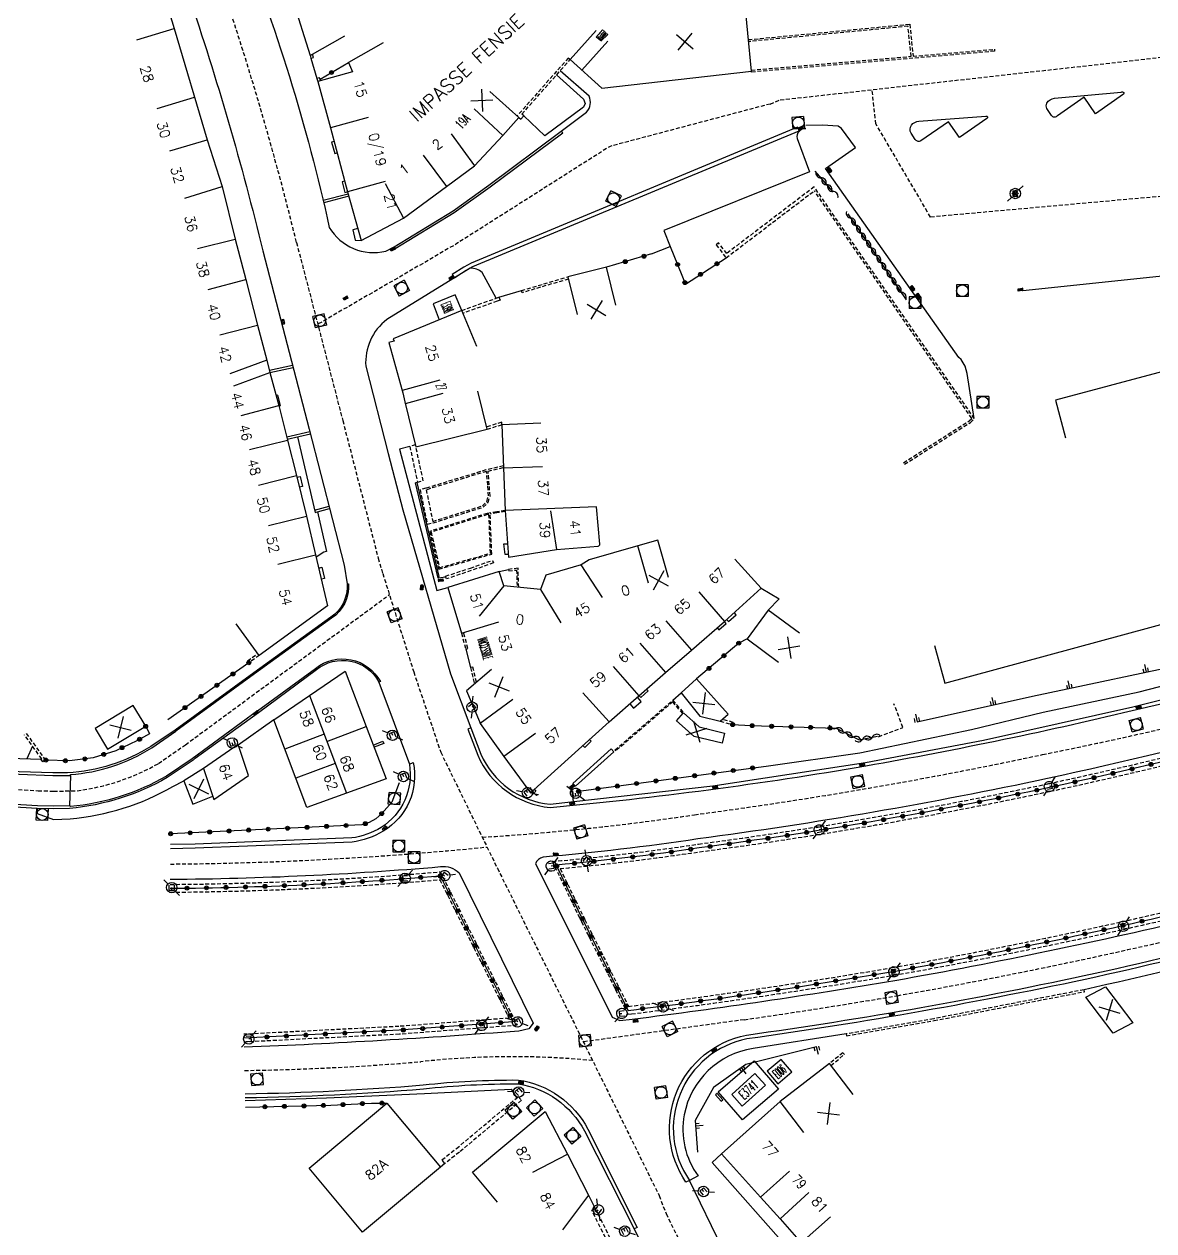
# Model space of a CAD drawing. Header units: millimetres. Extents: x 156998 to 158000, y 123000 to 124000.
# Drawn here: x 157605.7 to 157750.5, y 123240.8 to 123395.4 of the extents above; entities that cross this region are included whole.
import ezdxf
from ezdxf.enums import TextEntityAlignment as Align

# ---------------------------------------------------------------- set-up
doc = ezdxf.new("R2010")
doc.units = ezdxf.units.MM
doc.linetypes.add('DASHED', pattern=[0.75, 0.5, -0.25])
doc.layers.get('0').update_dxf_attribs({"linetype": 'CONTINUOUS'})
for name, color, linetype in [('W0001', 6, 'DASHED'), ('W0008', 7, 'CONTINUOUS'), ('W0100', 7, 'CONTINUOUS'), ('W0112', 1, 'DASHED'), ('W0211', 2, 'CONTINUOUS'), ('W0302', 3, 'CONTINUOUS'), ('W0310', 3, 'CONTINUOUS'), ('W0322', 7, 'CONTINUOUS'), ('W0334', 7, 'CONTINUOUS'), ('W0400', 7, 'CONTINUOUS'), ('W0420', 7, 'CONTINUOUS'), ('W0471', 7, 'CONTINUOUS'), ('W0984', 7, 'CONTINUOUS'), ('W0989', 7, 'CONTINUOUS'), ('W0991', 7, 'CONTINUOUS'), ('W1102', 7, 'CONTINUOUS')]:
    doc.layers.add(name, color=color, linetype=linetype)
doc.styles.get("Standard").update_dxf_attribs({"font": 'romans.shx', "width": 0.85})

# ---------------------------------------------------------------- blocks, each defined once
blk = doc.blocks.new('t310o')
at = {"color": 0, "linetype": 'Continuous'}
for centre, start, end in [((-0.5, 0.38), 216.8699, 323.1304), ((0.5, -0.37), 36.8699, 143.1303)]:
    blk.add_arc(centre, 0.625, start, end, dxfattribs=at)
blk = doc.blocks.new('T471')
for p, q in [((-0.333334, 0.333334), (-0.333334, -0.333334)), ((-0.333334, 0.333334), (0.333334, 0.333334)), ((-0.333334, 0), (0, 0)), ((0.500001, 0.500001), (1.000002, 1.000002)), ((-0.500001, -0.500001), (-1.000002, -1.000002)), ((-0.333334, -0.333334), (0.333334, -0.333334))]:
    blk.add_line(p, q)
blk.add_ellipse((0, 0), major_axis=(0.471405, 0.471405), ratio=1, start_param=5.4977871438, end_param=11.780972451)
blk = doc.blocks.new('T400')
for p, q in [((-0.15, 0.3), (0.15, 0.3)), ((-0.15, -0.25), (-0.15, 0.3)), ((-0.15, 0.15), (0.15, 0.15)), ((-0.15, 0), (0.15, 0)), ((0.15, 0.3), (0.15, -0.25)), ((-0.15, -0.15), (0.15, -0.15)), ((-0.15, -0.25), (-0.15, -0.3)), ((-0.15, -0.3), (0.15, -0.3)), ((0.15, -0.3), (0.15, -0.25))]:
    blk.add_line(p, q)
blk = doc.blocks.new('T420')
for p, q in [((0.75, 0.75), (-0.75, 0.75)), ((-0.75, 0.75), (-0.75, -0.75)), ((0.75, 0.75), (0.75, -0.75)), ((0.75, -0.75), (-0.75, -0.75))]:
    blk.add_line(p, q)
blk.add_ellipse((0, 0), major_axis=(-0.53, 0.53), ratio=1, start_param=3.926991, end_param=10.210176)
blk = doc.blocks.new('t322o')
at = {"color": 0, "linetype": 'Continuous'}
for radius in [0.25, 0.15]:
    blk.add_circle((0, 0), radius, dxfattribs=at)
blk = doc.blocks.new('t991o')
at = {"color": 0, "linetype": 'Continuous'}
for p, q in [((-1, 1), (1, -1)), ((-1, -1), (1, 1))]:
    blk.add_line(p, q, dxfattribs=at)
blk = doc.blocks.new('t211o')
at = {"color": 0, "linetype": 'Continuous'}
for p, q in [((-0.29, 0.5), (-0.29, 0)), ((0, 1), (0, 0)), ((0.29, 0.5), (0.29, 0))]:
    blk.add_line(p, q, dxfattribs=at)

msp = doc.modelspace()

# ---------------------------------------------------------------- linework, layer by layer
at = {"layer": 'W0001'}
for points in [[(157701.31, 123385.2), (157702.59, 123385.72), (157756.06, 123391.7), (157755.24, 123421.35), (157754, 123460.87), (157746.31, 123479.11)], [(157971.67, 123474.62), (157948.01, 123453.4), (157932.03, 123439.67), (157896, 123411.58), (157878.91, 123398.47), (157860.46, 123383.99), (157855.5, 123381.02), (157852.03, 123379.41), (157847.7, 123381.27), (157839.65, 123381.27), (157721.86, 123370.71), (157714.86, 123382.65), (157714.37, 123387.04)], [(157626.39, 123303.09), (157652.52, 123322.32)]]:
    msp.add_lwpolyline(points, dxfattribs=at)
for points in [[(157604.77, 123462.05), (157613.88, 123440.88), (157623.36, 123418.72), (157628.73, 123406.17), (157630.94, 123400.68, -0.021797), (157640.61, 123367.47), (157646.54, 123344.64), (157651.08, 123327), (157651.67, 123325.02), (157655.63, 123312.42), (157659.09, 123302.14), (157666.35, 123287.26), (157676, 123267.79), (157687.08, 123245.3), (157687.97, 123242.99), (157706.28, 123205.67), (157711.3, 123195.49, -0.021177), (157719.71, 123173.9, -0.033563), (157730.22, 123136.56), (157732.5, 123124.81), (157736.92, 123099.46), (157744.77, 123054.45), (157754.21, 123000)], [(157840.46, 123335.11), (157813.1, 123323.5, -0.059865), (157791.26, 123315.85, -0.025888), (157736.21, 123301.82, -0.019684), (157691.61, 123294.11, -0.021964), (157664.41, 123291.23)], [(157849.39, 123307.39), (157832.53, 123301), (157824.93, 123297.8, -0.02143), (157792.79, 123288.72, -0.011711), (157756.93, 123279.08, -0.01497), (157717.62, 123270.92, -0.006431), (157697.98, 123267.84), (157677.37, 123265)], [(157598.99, 123297.68), (157607.5, 123297.19), (157609.49, 123297.13), (157612.51, 123297.18), (157612.51, 123297.18, 0.097915), (157622.93, 123300.68), (157626.39, 123303.09)], [(157624.45, 123287.79, 0.022985), (157665.02, 123289.97, -0.259308)], [(157633.96, 123261.33, 0.016812), (157656.55, 123262.45, -0.051985), (157678.56, 123262.6, -0.243189)]]:
    msp.add_lwpolyline(points, format="xyb", dxfattribs=at)
at = {"layer": 'W0001', "flags": 128}
msp.add_lwpolyline([(157701.31, 123385.2), (157680.79, 123379.77), (157661.02, 123367.22), (157654.04, 123363.15), (157643.34, 123356.97)], dxfattribs=at)
at = {"layer": 'W0008'}
for points in [[(157608.62, 123463.84), (157609, 123463.84), (157619.45, 123439.48), (157627.83, 123419.76), (157633.01, 123407.56, -0.041569), (157644.82, 123369.38, 0.331995), (157652.06, 123366.36), (157653.14, 123366.91), (157653.27, 123366.68), (157660.82, 123371.29), (157665.42, 123374.58), (157674.76, 123381.51), (157674.54, 123381.73), (157677.79, 123384.16, 0.300814), (157678.11, 123386.21), (157674.39, 123389.44)], [(157584.2, 123448.49), (157590.33, 123453.17, -0.468427), (157605.41, 123449.66), (157605.26, 123449.6), (157609.8, 123439.13), (157619.28, 123416.98), (157624.63, 123404.47), (157626.78, 123399.14, -0.021738), (157636.31, 123366.38), (157642.24, 123343.53), (157646.73, 123326.09), (157647.11, 123323.69), (157647.26, 123323.71, -0.272484), (157645.12, 123319.29), (157635.23, 123312.17), (157625.15, 123304.83)], [(157584.2, 123448.49), (157581.29, 123446.31), (157565.37, 123433.88), (157563.1, 123432.15), (157563.95, 123431.04), (157557.31, 123425.85, 0.183686), (157549.87, 123414.46, 0.071054), (157550.13, 123410.76, 0.032826), (157553.13, 123404.1), (157566.58, 123378.77), (157587.54, 123339.27), (157588.66, 123336.84, -0.168044), (157588.93, 123324.89), (157587.29, 123321.29), (157581.52, 123310.9, 0.442775), (157584.75, 123300.92), (157587.96, 123300.27), (157605.06, 123299.29), (157609.38, 123299.14), (157611.66, 123299.15), (157611.65, 123299.25, 0.121993), (157622.08, 123302.69), (157625.15, 123304.83)], [(157705.9, 123382.03, 0.498093), (157704.76, 123380.78), (157706.36, 123376.51), (157687.68, 123369), (157688.51, 123366.95)], [(157666.19, 123360.3), (157664.4, 123363.61, 0.171421), (157662.88, 123364.16), (157652.18, 123357.58, 0.24956), (157649.49, 123351.58), (157652.37, 123340.39), (157654.25, 123333.17), (157660.34, 123312.18), (157662.95, 123305.24), (157662.56, 123305.09), (157663.84, 123301.73, 0.273824), (157673.12, 123295.04, 0.019577), (157713.58, 123300.38, 0.015452), (157748.79, 123307.72, 0.014598), (157778.29, 123315.58, -0.040716), (157790.53, 123318.11, 0.075156), (157812.36, 123325.44)], [(157849.07, 123336.68, -0.028311), (157794.63, 123314.44, -0.027144), (157736.86, 123298.75, -0.019673), (157692.05, 123291.01, -0.015878), (157672.21, 123288.67, 0.248979), (157671.25, 123287.87), (157681.06, 123268.18), (157682.03, 123267.75), (157683.64, 123267.92, 0.01103), (157717.28, 123272.88, 0.014966), (157756.47, 123281.01, 0.011727), (157792.28, 123290.65, 0.045755), (157859.43, 123313.16)], [(157627.64, 123301.37), (157635.75, 123307.21), (157635.6, 123307.41), (157643.05, 123312.87, -0.469439), (157651.36, 123311.18), (157651.18, 123311.12), (157655.08, 123300.61), (157655.57, 123300.8, -0.320855), (157651.73, 123292, -0.100836), (157647.74, 123290.6), (157627.65, 123289.81), (157624.47, 123289.75)], [(157815.89, 123260.3, -0.052876), (157809.94, 123253.25, -0.087786), (157794.86, 123243.21), (157789.26, 123240.64), (157777.69, 123235.2), (157750.11, 123222.23), (157715.51, 123205.85, -0.458601), (157710.35, 123207.67), (157708.99, 123210.32), (157698, 123232.69), (157690.97, 123247.25), (157690.52, 123247.02, -0.538838), (157698.26, 123265.87, 0.018655), (157742.95, 123273.79, 0.014192), (157787.27, 123285.06, -0.013072), (157808.92, 123290.77), (157825.68, 123295.53), (157833, 123299.67), (157857, 123308.37)], [(157635.6, 123307.41), (157627.26, 123301.26), (157623.95, 123299.05, -0.107878), (157611.64, 123295.15), (157611.54, 123295.27), (157609.49, 123295.21), (157607.41, 123295.27), (157598.88, 123295.76)], [(157624.43, 123285.84, 0.019524), (157659.07, 123287.46, -0.244051), (157661.45, 123286.65), (157670.94, 123267.4), (157670.38, 123266.68), (157669.11, 123266.39, -0.009713), (157633.89, 123264.3)], [(157634.03, 123258.35, 0.016826), (157656.84, 123259.48, -0.029671), (157669.05, 123260.11, -0.238707), (157677.95, 123253.83), (157684.26, 123241.2), (157683.88, 123241.02), (157687.48, 123233.68), (157706.59, 123194.75, -0.348584), (157704.78, 123184.26), (157679.16, 123155.83), (157673.69, 123149.72), (157657.77, 123132.11), (157643.2, 123116.03), (157631.12, 123102.65), (157603.45, 123071.81, -0.059604), (157583.3, 123053.48, -0.039434), (157562.15, 123040.62)]]:
    msp.add_lwpolyline(points, format="xyb", dxfattribs=at)
at = {"layer": 'W0008', "flags": 128}
for points in [[(157741.56, 123386.07), (157738.13, 123383.69, -0.1476), (157737.73, 123383.5, -0.2292), (157737.37, 123383.73), (157736.78, 123384.62, -0.2479), (157736.76, 123385.32, -0.2556), (157737.74, 123385.93), (157746.29, 123386.73, -0.2269), (157746.64, 123386.67, -0.1762), (157746.58, 123386.46), (157743.01, 123383.96), (157741.56, 123386.07)], [(157724.14, 123382.93), (157720.61, 123380.49, -0.227), (157720.18, 123380.43, -0.161), (157719.89, 123380.67), (157719.36, 123381.46, -0.2864), (157719.4, 123382.49, -0.2222), (157720.36, 123382.98), (157728.95, 123383.65, -0.2924), (157729.17, 123383.55, -0.2951), (157729.09, 123383.36), (157725.56, 123380.92), (157724.14, 123382.93)], [(157727.47, 123344.88), (157726.54, 123350.67), (157726.28, 123351.61), (157725.79, 123352.46), (157725.48, 123352.7), (157708.42, 123376.93), (157712.23, 123379.62), (157710.47, 123382.08), (157710.01, 123382.36), (157708.02, 123382.47), (157705.89, 123382.43, 0.232)]]:
    msp.add_lwpolyline(points, format="xyb", dxfattribs=at)
at = {"layer": 'W0008'}
for points in [[(157678.28, 123385.4), (157678.28, 123385.4)], [(157676.13, 123295.8), (157675.91, 123297.45)]]:
    msp.add_lwpolyline(points, dxfattribs=at)
at = {"layer": 'W0008', "flags": 128}
msp.add_lwpolyline([(157835.19, 123371.84), (157828.37, 123371.24), (157805.13, 123368.77), (157733.69, 123361.26)], dxfattribs=at)
at = {"layer": 'W0100'}
for points in [[(157679.74, 123387.24), (157698.9, 123389.39), (157697.96, 123399.2), (157739.74, 123402.88), (157738.64, 123415.87), (157745.15, 123416.42), (157744.11, 123428.72), (157745.85, 123428.85), (157744.37, 123446.24), (157738.47, 123445.74), (157736.27, 123470.05), (157733.98, 123469.85), (157733.55, 123474.31)], [(157597.98, 123433.86), (157607.15, 123437.87), (157608.66, 123434.32), (157610.86, 123429.21), (157613.78, 123422.39), (157615.87, 123417.65), (157620, 123408.06), (157622.96, 123401.39), (157624.95, 123394.88), (157629.18, 123380.6), (157631.07, 123374.62), (157632.76, 123367.88), (157634.14, 123362.7), (157635.63, 123356.86), (157636.8, 123352.38), (157632.08, 123350.63)], [(157640.1, 123398.64), (157642.36, 123391.4)], [(157679.01, 123394.61), (157675.67, 123390.89), (157679.74, 123387.24)], [(157642.36, 123391.4), (157646.82, 123393.92)], [(157651.71, 123393.02), (157647.26, 123390.51), (157647.78, 123389.32), (157643.34, 123388.1), (157644.98, 123382.13), (157647.15, 123373.96), (157648.89, 123367.69), (157654.34, 123370.55), (157659.83, 123374.64), (157663.44, 123377.29), (157667.05, 123381.16), (157669.12, 123383.48), (157665.4, 123386.81)], [(157681.53, 123359.42), (157680.34, 123364.28), (157675.39, 123363.06), (157676.58, 123358.21)], [(157661.79, 123358.75), (157660.94, 123360.73), (157658.13, 123359.57), (157658.88, 123357.54)], [(157663.71, 123354.14), (157661.79, 123358.75), (157653.01, 123355.11), (157653.13, 123354.81), (157652.44, 123354.62), (157654.15, 123348.46), (157654.22, 123348.19)], [(157632.59, 123349.09), (157637.21, 123350.8), (157638.36, 123346.58), (157639.47, 123342.12), (157640.61, 123337.58), (157641.88, 123332.36), (157643.07, 123327.41), (157644.6, 123320.89), (157635.84, 123314.53), (157632.9, 123318.58)], [(157654.49, 123347.03), (157655.91, 123341.28), (157665.04, 123343.53), (157663.85, 123348.38)], [(157722.37, 123315.78), (157723.69, 123310.96), (157793.06, 123329.83), (157791.74, 123334.65)], [(157688.3, 123324.51), (157686.91, 123329.32), (157684.34, 123328.57), (157678.13, 123326.8), (157677.08, 123326.12), (157672.58, 123324.83), (157671.86, 123322.96), (157667.18, 123323.43), (157666.6, 123325.29), (157660, 123323.23), (157661.75, 123317.39), (157666.54, 123318.83)], [(157665.59, 123312.73), (157662.39, 123310.01), (157664.08, 123306.08), (157664.13, 123305.8), (157667.2, 123301.59), (157670.58, 123296.92), (157680.67, 123306.03), (157684.49, 123309.34), (157687.9, 123312.33), (157691.22, 123315.2), (157695.46, 123318.88), (157700.15, 123323.16), (157696.77, 123326.85)], [(157705.07, 123317.36), (157701.04, 123320.31), (157698.35, 123316.64), (157702.38, 123313.68)], [(157628.68, 123300.05), (157626.16, 123298.45), (157627.33, 123295.48), (157629.89, 123296.51)], [(157671.09, 123297.37), (157671.3, 123297.13), (157670.88, 123296.77), (157670.67, 123297)], [(157711.95, 123258.24), (157708.9, 123262.21), (157702.57, 123257.35), (157695.08, 123250.67), (157700.06, 123245.08), (157702.58, 123242.31), (157705.3, 123239.26), (157709.04, 123242.58)], [(157663.18, 123248.29), (157672.48, 123256.07), (157675.33, 123250.62), (157678.04, 123245.36)], [(157678.04, 123245.36), (157674.71, 123240.92)]]:
    msp.add_lwpolyline(points, dxfattribs=at)
at = {"layer": 'W0100', "flags": 128}
msp.add_lwpolyline([(157791.74, 123334.65), (157784.1, 123359.59), (157737.87, 123347.23), (157739.16, 123342.4)], dxfattribs=at)
at = {"layer": 'W0100'}
msp.add_lwpolyline([(157666.92, 123344.1), (157667.35, 123333.1), (157667.77, 123327.12), (157673.94, 123328.1), (157679.25, 123328.53, 0.290167), (157679.5, 123328.8), (157679.05, 123333.56)], format="xyb", dxfattribs=at)
for points in [[(157641.96, 123295.04), (157637.7, 123306.26), (157646.83, 123312.53), (157649.55, 123305.43), (157652.11, 123298.7)], [(157691.89, 123311.51), (157689.92, 123309.75), (157692.3, 123306.75), (157694.89, 123306.1), (157695.92, 123307.02)], [(157616.41, 123302.52), (157621.29, 123305.44), (157619.7, 123308.09), (157614.82, 123305.17)], [(157690.2, 123307.17), (157692.21, 123305.38), (157695.47, 123304.58), (157695.15, 123303.27), (157691.56, 123304.15), (157689.3, 123306.16)], [(157628.68, 123300.05), (157630.01, 123296.07), (157634.46, 123299.12), (157633.12, 123303.1)], [(157741.75, 123270.72), (157744.29, 123272.05), (157747.79, 123267.46), (157745.26, 123266.13)], [(157702.31, 123259.62), (157704.09, 123261.15), (157702.7, 123262.76), (157700.93, 123261.23)], [(157697.73, 123256.77), (157700.71, 123259.44), (157699.35, 123260.94), (157696.38, 123258.27)], [(157694.53, 123258.39), (157694.31, 123258.21), (157695.02, 123257.38), (157695.23, 123257.57)], [(157642.22, 123248.82), (157652.2, 123257.16), (157659.05, 123248.96), (157649.07, 123240.62)]]:
    msp.add_lwpolyline(points, close=True, dxfattribs=at)
at = {"layer": 'W0112'}
for p, q in [((157732.81, 123374.14), (157732.28, 123373.82)), ((157732.28, 123373.82), (157732.61, 123373.32)), ((157732.94, 123373.92), (157732.41, 123373.61)), ((157732.47, 123373.52), (157732.97, 123373.86)), ((157732.49, 123373.96), (157732.82, 123373.46)), ((157732.9, 123373.52), (157732.6, 123374)), ((157732.61, 123373.32), (157733.12, 123373.66)), ((157733.12, 123373.66), (157732.81, 123374.14))]:
    msp.add_line(p, q, dxfattribs=at)
for points in [[(157698.51, 123393.45), (157719.2, 123395.43), (157719.62, 123391.33), (157730.04, 123392.22), (157730.06, 123391.97), (157698.92, 123389.3), (157698.9, 123389.39)], [(157698.88, 123389.54), (157719.37, 123391.31), (157718.97, 123395.16), (157698.53, 123393.2)], [(157642.36, 123391.4), (157642.46, 123391.07), (157642.8, 123391.17), (157642.67, 123391.58)], [(157669.12, 123383.48), (157669.37, 123383.26), (157669.74, 123383.68), (157669.49, 123383.9), (157675.67, 123390.89), (157675.44, 123391.09), (157668.9, 123383.68)], [(157643.68, 123388.2), (157643.57, 123388.55), (157643.24, 123388.45), (157643.34, 123388.1)], [(157706.94, 123374.58), (157695.74, 123366.04), (157694.71, 123367.4), (157694.39, 123367.15), (157695.66, 123365.48), (157706.97, 123374.09)], [(157718.53, 123339.02), (157726.96, 123344.4), (157727.47, 123344.88), (157706.94, 123374.58)], [(157718.4, 123339.23), (157726.81, 123344.6), (157727.14, 123344.91), (157706.97, 123374.09)], [(157675.46, 123362.77), (157669.52, 123361.01), (157669.44, 123361.3), (157675.39, 123363.06)], [(157661.79, 123358.75), (157666.19, 123360.3), (157666.56, 123360.45), (157666.71, 123360.08), (157666.33, 123359.93), (157661.95, 123358.38)], [(157665.04, 123343.53), (157666.92, 123344.1), (157666.91, 123344.41), (157664.97, 123343.82)], [(157655.86, 123341.5), (157655.13, 123341.32), (157656.12, 123336.74), (157656.86, 123336.9), (157655.91, 123341.28)], [(157667.13, 123338.82), (157664.89, 123338.3), (157657.19, 123335.95), (157656.45, 123335.79), (157657.37, 123331.36), (157658.11, 123331.51), (157664.55, 123333.53), (157665.18, 123334.16), (157665.41, 123334.94), (157665.32, 123336.37), (157665.17, 123338.16), (157667.13, 123338.62)], [(157667.35, 123333.11), (157666.27, 123332.94), (157665.05, 123332.73), (157657.68, 123330.42), (157658.83, 123325.58), (157665.63, 123327.52), (157665.43, 123332.64)], [(157665.28, 123332.61), (157665.09, 123332.58), (157657.86, 123330.32), (157658.94, 123325.77), (157665.47, 123327.63), (157665.28, 123332.61)], [(157667.36, 123332.96), (157666.3, 123332.79), (157665.43, 123332.64)], [(157669.09, 123323.24), (157669, 123325.7), (157667.78, 123325.55), (157667.81, 123325.35), (157668.81, 123325.47), (157668.89, 123323.26)], [(157661.75, 123317.39), (157662.3, 123315.33), (157662.59, 123315.41), (157662.04, 123317.48)], [(157635.84, 123314.53), (157634.51, 123313.59), (157634.34, 123313.83), (157635.67, 123314.78)], [(157663.68, 123311.1), (157663.21, 123313.04), (157662.92, 123312.97), (157663.42, 123310.88)], [(157690.1, 123307.06), (157688.83, 123308.59), (157681.52, 123302.28), (157681.42, 123302.39), (157688.84, 123308.8), (157690.2, 123307.17)], [(157718.32, 123305.29), (157717.17, 123308.34)], [(157696.58, 123305.95), (157695.16, 123306.34)], [(157694.89, 123306.1), (157696.5, 123305.66), (157696.58, 123305.95)], [(157715.2, 123304.11), (157718.32, 123305.29)], [(157605.99, 123304.53), (157608.43, 123301.12), (157608.1, 123300.88), (157607.88, 123301.2), (157607.97, 123301.27), (157605.75, 123304.36)], [(157709.09, 123261.97), (157710.82, 123263.38), (157710.63, 123263.61), (157708.9, 123262.21)]]:
    msp.add_lwpolyline(points, dxfattribs=at)
for points in [[(157664.97, 123338.11), (157664.95, 123338.11), (157657.23, 123335.75), (157658.07, 123331.71), (157664.44, 123333.71), (157665.01, 123334.27), (157665.21, 123334.96), (157665.13, 123336.35)], [(157659.72, 123324.68), (157662.89, 123325.73), (157665.74, 123326.71), (157665.85, 123326.38), (157663, 123325.4), (157659.83, 123324.34)], [(157711.08, 123265.77), (157722.31, 123267.72), (157741.58, 123271.43), (157741.53, 123271.68), (157722.27, 123267.97), (157711.04, 123266.02)], [(157659.25, 123249.88), (157661.11, 123251.33), (157669.04, 123257.98), (157669.43, 123257.52), (157661.48, 123250.86), (157659.62, 123249.41)], [(157678.89, 123243.66), (157681.99, 123237.44), (157681.55, 123237.22), (157678.44, 123243.44)]]:
    msp.add_lwpolyline(points, close=True, dxfattribs=at)
for points in [[(157849.32, 123335.99, -0.027344), (157794.85, 123313.81, -0.027148), (157737, 123298.1, -0.01967), (157692.14, 123290.35, -0.014965), (157673.4, 123288.12), (157677.12, 123280.42), (157683.09, 123268.54), (157683.56, 123268.58, 0.011027), (157717.16, 123273.54, 0.014964), (157756.31, 123281.67, 0.011732), (157792.11, 123291.3, 0.045796), (157859.2, 123313.8, 0.037521)], [(157849.41, 123335.76, -0.040118), (157795.18, 123312.86, -0.027153), (157737.21, 123297.12, -0.019667), (157692.28, 123289.36, -0.014238), (157674.39, 123287.21), (157677.57, 123280.64), (157683.15, 123269.54, 0.011121), (157716.99, 123274.52, 0.014962), (157756.07, 123282.64, 0.01174), (157791.85, 123292.26, 0.045857), (157858.86, 123314.74, 0.037538)], [(157624.43, 123285.18, 0.019482), (157659.04, 123286.79), (157668.88, 123267.12), (157653.81, 123265.98), (157633.88, 123264.97)], [(157624.42, 123284.18, 0.019413), (157658.98, 123285.78), (157667.86, 123268.04), (157653.74, 123266.98), (157633.85, 123265.97)]]:
    msp.add_lwpolyline(points, format="xyb", dxfattribs=at)
at = {"layer": 'W0211'}
for points in [[(157720.15, 123306.01), (157734.91, 123309.29), (157756.33, 123313.83), (157777.3, 123319.67), (157789.69, 123322.56), (157800.94, 123325.51)], [(157712.79, 123302.05), (157727.12, 123305.05), (157736.3, 123307.25), (157748.61, 123309.88), (157770.55, 123315.53), (157779.18, 123317.81), (157790.71, 123320.34), (157798.53, 123322.25), (157802.86, 123323.6)], [(157707.25, 123264.36), (157698.18, 123262.09), (157694.05, 123259.16), (157691.69, 123254.93), (157691.99, 123250.86)], [(157634.05, 123257.47), (157644.44, 123257.84), (157657.01, 123258.4), (157668.13, 123258.93), (157668.83, 123257.8)]]:
    msp.add_lwpolyline(points, dxfattribs=at)
at = {"layer": 'W0302'}
msp.add_lwpolyline([(157606.8, 123302.9), (157606.07, 123301.29)], dxfattribs=at)
at = {"layer": 'W0310', "flags": 128}
for points in [[(157709.34, 123373.97), (157707.08, 123376.61)], [(157718.8, 123360.09), (157711.3, 123371.12)]]:
    msp.add_lwpolyline(points, dxfattribs=at)
at = {"layer": 'W0310'}
msp.add_lwpolyline([(157709.78, 123305.19), (157712.73, 123303.72), (157715.08, 123304.2)], dxfattribs=at)
at = {"layer": 'W0322'}
for p, q in [((157643.63, 123388.37), (157647.26, 123390.51)), ((157686.1, 123365.98), (157680.34, 123364.28))]:
    msp.add_line(p, q, dxfattribs=at)
for points in [[(157688.51, 123366.95), (157690.45, 123362.12), (157695.66, 123365.48)], [(157697.28, 123316.1), (157691.89, 123311.51)], [(157634.51, 123313.59), (157624.12, 123306.27)], [(157621.29, 123305.44), (157621.76, 123304.49), (157620.17, 123303.6), (157617.45, 123302.32), (157614.54, 123301.4), (157611.54, 123301.01), (157608.43, 123301.12)], [(157696.5, 123305.66), (157698.82, 123305.53), (157709.78, 123305.19)], [(157676.76, 123297.11), (157700.81, 123300.35)], [(157651.54, 123294.26), (157650.8, 123293.59), (157649.94, 123293.11), (157649, 123292.83), (157624.49, 123291.67)], [(157634.07, 123256.62), (157645.02, 123256.88), (157650.22, 123257.15), (157652.2, 123257.16)]]:
    msp.add_lwpolyline(points, dxfattribs=at)
for points in [[(157849.42, 123335.76, -0.031579), (157795.01, 123313.34, -0.027151), (157737.11, 123297.61, -0.019669), (157692.21, 123289.85, -0.014601), (157673.9, 123287.66), (157677.34, 123280.53), (157683.12, 123269.03, 0.01115), (157717.08, 123274.03, 0.014963), (157756.19, 123282.15, 0.011736), (157791.98, 123291.78, 0.03753), (157847.23, 123309.3, 0.008038), (157859.03, 123314.27, 0.03753)], [(157624.42, 123284.68, 0.019447), (157659.01, 123286.28), (157668.37, 123267.58), (157653.78, 123266.48), (157633.86, 123265.47)]]:
    msp.add_lwpolyline(points, format="xyb", dxfattribs=at)
at = {"layer": 'W0334'}
msp.add_line((157662.3, 123315.33), (157662.92, 123312.97), dxfattribs=at)
for points in [[(157625.06, 123304.95), (157621.96, 123302.87, -0.127258), (157611.29, 123299.47), (157611.29, 123299.47), (157609.39, 123299.46), (157605.07, 123299.62), (157588, 123300.59), (157584.85, 123301.23, -0.441286), (157581.8, 123310.74), (157587.58, 123321.15), (157589.23, 123324.78, 0.168479), (157588.96, 123336.96), (157587.84, 123339.42), (157566.88, 123378.93), (157553.43, 123404.26, -0.032715), (157550.46, 123410.85, -0.070093), (157550.2, 123414.41, -0.183426), (157557.52, 123425.58), (157564.43, 123430.98), (157585.2, 123447.19)], [(157607.89, 123301.19), (157605.15, 123301.29), (157588.22, 123302.25), (157585.39, 123302.83, -0.431483), (157583.25, 123309.92), (157589.08, 123320.39), (157590.79, 123324.17, 0.170558), (157590.51, 123337.61), (157589.94, 123338.62), (157594.59, 123341.09), (157571.97, 123383.62), (157567.58, 123381.23)], [(157662.95, 123305.24), (157664.23, 123301.89, 0.27253), (157673.12, 123295.46), (157693.95, 123297.81), (157713.51, 123300.79), (157728.66, 123303.68), (157747.76, 123307.93), (157765.41, 123312.36), (157778.18, 123315.98), (157783.76, 123317.4), (157790.45, 123318.52), (157795.36, 123319.55, 0.051682), (157811.78, 123325.62)], [(157647.11, 123323.69, -0.263643), (157645.03, 123319.41), (157635.14, 123312.3), (157625.06, 123304.95)], [(157635.75, 123307.21), (157643.17, 123312.71, -0.469369), (157651.18, 123311.12)], [(157860.86, 123309.24), (157833.21, 123299.21), (157825.87, 123295.07), (157809.04, 123290.28, 0.013079), (157787.4, 123284.58, -0.014192), (157743.05, 123273.3, -0.018649), (157698.34, 123265.38, 0.54009), (157690.97, 123247.25)], [(157861.44, 123307.64), (157836.5, 123297.34), (157829.27, 123294.41), (157809.36, 123289.06, 0.013099), (157787.75, 123283.36, -0.014196), (157741.53, 123271.68, -0.018637)], [(157627.64, 123301.37), (157627.37, 123301.1), (157624.06, 123298.87, -0.10887), (157611.54, 123294.93), (157609.49, 123294.87), (157607.4, 123294.93), (157598.86, 123295.42)], [(157655.08, 123300.61, -0.298952), (157651.46, 123292.46, -0.100199), (157647.7, 123291.13), (157627.64, 123290.34), (157624.48, 123290.28)], [(157607.4, 123294.93), (157607.37, 123294.25), (157609.49, 123293.52), (157611.62, 123293.59, 0.109561), (157624.77, 123297.73), (157626.16, 123298.45)], [(157711.04, 123266.02), (157699.12, 123264.14, 0.3195), (157690.3, 123255.66, 0.206843), (157692.07, 123247.83), (157690.97, 123247.25)], [(157634.04, 123257.85, 0.016828), (157656.89, 123258.98, -0.029603), (157669.01, 123259.61, -0.237786), (157677.5, 123253.6), (157683.88, 123241.02)]]:
    msp.add_lwpolyline(points, format="xyb", dxfattribs=at)
for points in [[(157642.46, 123391.07), (157643.24, 123388.45)], [(157673.93, 123388.92), (157677.39, 123385.83), (157677.61, 123385.27), (157677.37, 123384.8), (157672.42, 123381.12), (157669.74, 123383.68)], [(157653.14, 123366.91), (157660.68, 123371.49), (157665.27, 123374.78), (157674.54, 123381.73)], [(157645.44, 123380.4), (157645.08, 123380.31), (157645.54, 123378.85), (157645.83, 123378.93)], [(157646.8, 123375.3), (157646.48, 123375.22), (157646.81, 123373.84), (157647.16, 123373.94)], [(157647.24, 123373.66), (157644.03, 123372.83)], [(157647.32, 123373.37), (157644.1, 123372.54)], [(157648.46, 123369.25), (157647.85, 123369.08), (157648.12, 123367.75), (157648.89, 123367.69)], [(157686.1, 123365.98), (157688.51, 123366.95)], [(157666.56, 123360.45), (157669.44, 123361.3)], [(157636.8, 123352.38), (157637.21, 123350.8)], [(157637.14, 123351.09), (157640.11, 123351.74)], [(157637.21, 123350.8), (157640.18, 123351.45)], [(157654.22, 123348.19), (157654.49, 123347.03)], [(157638.37, 123346.53), (157638.56, 123346.58), (157638.23, 123347.87), (157638.03, 123347.82)], [(157639.37, 123342.53), (157642.32, 123343.21)], [(157639.44, 123342.24), (157642.39, 123342.92)], [(157640.76, 123342.54), (157643, 123332.86), (157643.29, 123332.94), (157644.48, 123327.85), (157644.12, 123327.75), (157643.14, 123327.11)], [(157655.13, 123341.32), (157653.82, 123340.97), (157658.6, 123322.85), (157660, 123323.23)], [(157640.66, 123337.37), (157641.07, 123337.47), (157641.39, 123336.18), (157640.97, 123336.08)], [(157658.71, 123324.59), (157658.91, 123324.63), (157656.07, 123336.7), (157655.88, 123336.66)], [(157659.76, 123324.54), (157658.75, 123324.41), (157655.88, 123336.66)], [(157642.94, 123333.16), (157644.78, 123333.64)], [(157643.29, 123332.94), (157644.86, 123333.34)], [(157667.74, 123327.47), (157667.34, 123327.45), (157667.18, 123328.82), (157667.65, 123328.85)], [(157643.47, 123325.72), (157643.88, 123325.82), (157644.19, 123324.39), (157643.8, 123324.3)], [(157666.6, 123325.29), (157667.78, 123325.55)], [(157700.15, 123323.16), (157702.46, 123321.8)], [(157702.46, 123321.8), (157701.04, 123320.31)], [(157694.53, 123318.07), (157694.75, 123317.81), (157695.69, 123318.64), (157695.47, 123318.89)], [(157695.73, 123319.12), (157695.97, 123318.86), (157696.96, 123319.74), (157696.71, 123320.02)], [(157698.35, 123316.64), (157697.28, 123316.1)], [(157684.52, 123309.36), (157684.73, 123309.12), (157685.67, 123309.98), (157685.48, 123310.2)], [(157683.33, 123308.33), (157683.8, 123307.78), (157684.79, 123308.62), (157684.31, 123309.18)], [(157637.7, 123306.26), (157633.13, 123303.04)], [(157650.46, 123303.03), (157651.69, 123303.53), (157651.8, 123303.25), (157650.57, 123302.75)], [(157677.29, 123302.98), (157677.54, 123302.71), (157678.37, 123303.52), (157678.16, 123303.76)], [(157700.81, 123300.35), (157712.79, 123302.05)], [(157653.78, 123298.21), (157652.85, 123295.71), (157651.54, 123294.26)], [(157695.08, 123250.67), (157693.88, 123249.56), (157704, 123238.11), (157705.3, 123239.26)]]:
    msp.add_lwpolyline(points, dxfattribs=at)
for points in [[(157704.82, 123382.21), (157663.01, 123364.81), (157662.04, 123364.3), (157660.58, 123363.34), (157660.85, 123362.92), (157662.29, 123363.87), (157663.22, 123364.36), (157705.02, 123381.75)], [(157681.27, 123302.17), (157676.35, 123297.75), (157676.02, 123298.12), (157680.93, 123302.55)], [(157702.36, 123258.93), (157697.75, 123255), (157694.66, 123258.61), (157699.27, 123262.55)]]:
    msp.add_lwpolyline(points, close=True, dxfattribs=at)
at = {"layer": 'W0334', "flags": 128}
for points in [[(157688.84, 123308.8), (157689.92, 123309.75)], [(157611.66, 123299.15), (157611.54, 123295.27)], [(157659.62, 123249.41), (157659.05, 123248.96)], [(157678.04, 123245.36), (157678.89, 123243.66)]]:
    msp.add_lwpolyline(points, dxfattribs=at)
at = {"layer": 'W1102'}
for p, q in [((157620.16, 123393.42), (157624.95, 123394.88)), ((157680.5, 123393.27), (157677.16, 123389.55)), ((157622.77, 123384.64), (157627.56, 123386.06)), ((157663.39, 123384.57), (157667.05, 123381.16)), ((157649.8, 123383.45), (157644.98, 123382.13)), ((157624.39, 123379.18), (157629.18, 123380.6)), ((157660.43, 123381.39), (157663.44, 123377.29)), ((157656.84, 123378.65), (157659.83, 123374.64)), ((157626.29, 123373.12), (157631.07, 123374.62)), ((157651.98, 123375.25), (157647.15, 123373.96)), ((157651.98, 123375.03), (157654.34, 123370.55)), ((157627.91, 123366.66), (157632.76, 123367.88)), ((157629.3, 123361.42), (157634.14, 123362.7)), ((157630.78, 123355.62), (157635.63, 123356.86)), ((157658.97, 123349.8), (157654.15, 123348.46)), ((157659.38, 123348.1), (157654.56, 123346.76)), ((157633.54, 123345.27), (157638.36, 123346.58)), ((157671.91, 123344.3), (157666.92, 123344.1)), ((157634.61, 123340.92), (157639.47, 123342.12)), ((157635.76, 123336.36), (157640.61, 123337.58)), ((157672.13, 123338.7), (157667.07, 123338.51)), ((157679.05, 123333.56), (157667.35, 123333.1)), ((157673.15, 123333.04), (157673.94, 123328.1)), ((157637.02, 123331.18), (157641.88, 123332.36)), ((157685.73, 123323.77), (157684.34, 123328.57)), ((157638.21, 123326.24), (157643.07, 123327.41)), ((157679.83, 123321.94), (157677.08, 123326.12)), ((157667.18, 123323.43), (157664.02, 123319.55)), ((157671.86, 123322.96), (157674.48, 123318.7)), ((157692.19, 123322.66), (157695.46, 123318.88)), ((157687.95, 123318.98), (157691.22, 123315.2)), ((157684.6, 123316.09), (157687.9, 123312.33)), ((157681.21, 123313.11), (157684.49, 123309.34)), ((157642.26, 123309.39), (157647.03, 123296.87)), ((157677.32, 123309.74), (157680.67, 123306.03)), ((157668.33, 123308.87), (157664.13, 123305.8)), ((157644.51, 123303.5), (157649.55, 123305.43)), ((157644.15, 123304.43), (157639.12, 123302.52)), ((157671.24, 123304.53), (157667.2, 123301.59)), ((157645.58, 123300.69), (157640.54, 123298.78)), ((157705.62, 123253.37), (157702.57, 123257.35)), ((157670.88, 123248.3), (157675.33, 123250.62)), ((157666.39, 123244.45), (157663.18, 123248.29)), ((157703.79, 123248.41), (157700.06, 123245.08)), ((157706.28, 123245.68), (157702.58, 123242.31))]:
    msp.add_line(p, q, dxfattribs=at)

# ---------------------------------------------------------------- block references
at = {"layer": 'W0211'}
for p, rotation in [((157749.47, 123312.38), 11.98175666004093), ((157739.68, 123310.3), 11.98175666004093), ((157729.91, 123308.18), 12.51117372061263), ((157720.15, 123306.01), 12.51117372061263), ((157707.25, 123264.36), 194.0133419135882), ((157697.64, 123261.71), 215.3471210418052), ((157691.74, 123254.19), 274.2991685666252)]:
    msp.add_blockref('t211o', p, dxfattribs=dict(at, rotation=rotation))
at = {"layer": 'W0310'}
for p, rotation in [((157707.83, 123375.74), 130.6837093503475), ((157708.58, 123374.86), 130.6837093503475), ((157709.34, 123373.98), 130.6837093503475), ((157711.66, 123370.59), 124.2298122826833), ((157712.31, 123369.64), 124.2298122826833), ((157712.96, 123368.68), 124.2298122826833), ((157713.61, 123367.73), 124.2298122826833), ((157714.26, 123366.77), 124.2298122826833), ((157714.91, 123365.82), 124.2298122826833), ((157715.56, 123364.86), 124.2298122826833), ((157716.21, 123363.91), 124.2298122826833), ((157716.85, 123362.96), 124.2298122826833), ((157717.5, 123362), 124.2298122826833), ((157718.15, 123361.05), 124.2298122826833), ((157709.78, 123305.19), 333.5056586024483), ((157710.9, 123304.64), 333.5056586024483), ((157712.02, 123304.08), 333.5056586024483), ((157713.17, 123303.81), 11.35463158158543), ((157714.4, 123304.06), 11.35463158158543)]:
    msp.add_blockref('t310o', p, dxfattribs=dict(at, rotation=rotation))
at = {"layer": 'W0322'}
for p, rotation in [((157645.1, 123389.24), 30.45602985713662), ((157682.74, 123364.99), 196.4257950012079), ((157685.14, 123365.69), 196.4257950012079), ((157694.48, 123364.72), 32.81478155708306), ((157689.44, 123364.63), 291.9173817578221), ((157692.38, 123363.37), 32.81478155708306), ((157690.38, 123362.31), 291.9173817578221), ((157697.28, 123316.1), 220.3824795926362), ((157695.38, 123314.48), 220.3824795926362), ((157632.47, 123312.15), 215.1438407252542), ((157634.51, 123313.59), 215.1438407252542), ((157693.47, 123312.86), 220.3824795926362), ((157630.42, 123310.71), 215.1438407252542), ((157628.38, 123309.27), 215.1438407252542), ((157626.33, 123307.83), 215.1438407252542), ((157621.29, 123305.44), 296.557029929821), ((157696.5, 123305.66), 356.8879807338943), ((157699, 123305.53), 358.2462404678852), ((157701.5, 123305.45), 358.2462404678852), ((157703.99, 123305.37), 358.2462404678852), ((157706.49, 123305.3), 358.2462404678852), ((157708.99, 123305.22), 358.2462404678852), ((157620.51, 123303.78), 209.523227974949), ((157615.92, 123301.84), 197.637028810408), ((157618.26, 123302.7), 205.040484948871), ((157608.51, 123301.11), 178.026724206272), ((157611.01, 123301.03), 178.026724206272), ((157613.49, 123301.26), 187.3385247933259), ((157699.06, 123300.11), 7.682824121341811), ((157747.68, 123299.98), 193.207873258143), ((157750.11, 123300.56), 193.4669275622887), ((157686.67, 123298.44), 7.682824121341811), ((157689.15, 123298.78), 7.682824121341811), ((157691.63, 123299.11), 7.682824121341811), ((157694.1, 123299.45), 7.682824121341811), ((157696.58, 123299.78), 7.682824121341811), ((157740.37, 123298.32), 192.4307103457062), ((157742.81, 123298.86), 192.6897646498517), ((157745.24, 123299.41), 192.9488189539973), ((157676.76, 123297.11), 7.682824121341811), ((157679.24, 123297.44), 7.682824121341811), ((157681.72, 123297.78), 7.682824121341811), ((157684.19, 123298.11), 7.682824121341811), ((157733.03, 123296.75), 191.6446318561406), ((157735.48, 123297.26), 191.8918908602982), ((157737.92, 123297.78), 192.1716560415605), ((157725.68, 123295.29), 190.902854843668), ((157728.13, 123295.76), 191.1501138478256), ((157730.58, 123296.25), 191.3973728519831), ((157651.54, 123294.26), 221.9796355065763), ((157718.3, 123293.92), 190.1610778311954), ((157720.76, 123294.36), 190.408336835353), ((157723.22, 123294.82), 190.6555958395105), ((157634.48, 123292.14), 182.7176397809522), ((157636.98, 123292.26), 182.7176397809522), ((157639.47, 123292.38), 182.7176397809522), ((157641.97, 123292.5), 182.7176397809522), ((157644.47, 123292.62), 182.7176397809522), ((157646.97, 123292.73), 182.7176397809522), ((157649.44, 123292.96), 196.7720013418792), ((157708.44, 123292.24), 189.1720418145653), ((157710.91, 123292.64), 189.4193008187228), ((157713.38, 123293.05), 189.6665598228804), ((157715.84, 123293.48), 189.913818827038), ((157624.49, 123291.67), 182.7176397809522), ((157626.99, 123291.79), 182.7176397809522), ((157629.49, 123291.9), 182.7176397809522), ((157631.98, 123292.02), 182.7176397809522), ((157698.56, 123290.73), 188.1830057979352), ((157701.03, 123291.09), 188.4302648020928), ((157703.5, 123291.46), 188.6775238062503), ((157705.98, 123291.84), 188.9247828104077), ((157686.18, 123289.01), 187.3805971213537), ((157688.66, 123289.34), 187.8340021731282), ((157691.13, 123289.69), 188.2874072249028), ((157693.61, 123290.04), 187.6884877896201), ((157696.08, 123290.38), 187.9357467937777), ((157673.96, 123287.53), 295.8008278505407), ((157676.24, 123287.88), 185.5669769142559), ((157678.73, 123288.13), 186.0203819660304), ((157681.21, 123288.41), 186.4737870178048), ((157683.7, 123288.7), 186.9271920695793), ((157656.54, 123286.08), 4.571302945772078), ((157659.02, 123286.26), 296.5757387419222), ((157626.58, 123284.7), 0.7109112835875977), ((157629.08, 123284.74), 1.032610588769624), ((157631.58, 123284.79), 1.35430989395173), ((157634.08, 123284.85), 1.676009199133756), ((157636.58, 123284.93), 1.997708504315782), ((157639.07, 123285.03), 2.319407809497808), ((157641.57, 123285.14), 2.641107114679834), ((157644.07, 123285.26), 2.962806419861861), ((157646.57, 123285.39), 3.284505725043887), ((157649.06, 123285.54), 3.606205030225992), ((157651.56, 123285.71), 3.927904335407938), ((157654.05, 123285.89), 4.249603640589965), ((157675.05, 123285.28), 295.8008278505407), ((157660.14, 123284.03), 296.5757387419222), ((157676.14, 123283.03), 295.8008278505407), ((157661.26, 123281.79), 296.5757387419222), ((157677.22, 123280.78), 295.8008278505407), ((157746.52, 123279.92), 12.59168432814842), ((157748.96, 123280.47), 12.80623593903358), ((157662.38, 123279.55), 296.5757387419222), ((157678.34, 123278.54), 296.6838578590246), ((157739.2, 123278.32), 11.94802949549306), ((157741.64, 123278.85), 12.16258110637823), ((157744.08, 123279.38), 12.37713271726333), ((157663.49, 123277.32), 296.5757387419222), ((157731.85, 123276.81), 11.30437466283771), ((157734.3, 123277.31), 11.51892627372279), ((157736.75, 123277.81), 11.73347788460797), ((157664.61, 123275.08), 296.5757387419222), ((157679.46, 123276.31), 296.6838578590246), ((157724.49, 123275.38), 10.66071983018225), ((157726.94, 123275.85), 10.87527144106736), ((157729.4, 123276.33), 11.08982305195253), ((157680.59, 123274.08), 296.6838578590246), ((157714.64, 123273.62), 9.466371940041741), ((157717.11, 123274.04), 10.01706499752683), ((157719.57, 123274.48), 10.23161660841192), ((157722.03, 123274.92), 10.44616821929709), ((157665.73, 123272.85), 296.5757387419222), ((157704.77, 123272.04), 8.721921943148956), ((157707.24, 123272.42), 8.908034442372193), ((157709.71, 123272.82), 9.094146941595348), ((157712.18, 123273.21), 9.280259440818584), ((157666.85, 123270.61), 296.5757387419222), ((157681.71, 123271.84), 296.6838578590246), ((157694.88, 123270.59), 7.977471946256182), ((157697.35, 123270.94), 8.163584445479325), ((157699.82, 123271.3), 8.349696944702561), ((157702.3, 123271.67), 8.53580944392572), ((157682.83, 123269.61), 296.6838578590246), ((157684.96, 123269.27), 7.233021949363302), ((157687.44, 123269.58), 7.419134448586525), ((157689.92, 123269.91), 7.605246947809695), ((157692.4, 123270.25), 7.791359447032932), ((157666.76, 123267.46), 184.3173331399005), ((157667.97, 123268.38), 296.5757387419222), ((157641.81, 123265.87), 182.9070397450367), ((157644.31, 123266), 182.9070397450367), ((157646.81, 123266.12), 182.9070397450367), ((157649.3, 123266.25), 182.9070397450367), ((157651.8, 123266.38), 182.9070397450367), ((157654.3, 123266.52), 184.3173331399005), ((157656.79, 123266.7), 184.3173331399005), ((157659.28, 123266.89), 184.3173331399005), ((157661.77, 123267.08), 184.3173331399005), ((157664.27, 123267.27), 184.3173331399005), ((157636.82, 123265.62), 182.9070397450367), ((157639.32, 123265.74), 182.9070397450367), ((157636.57, 123256.68), 1.332984172454139), ((157639.07, 123256.74), 1.332984172454139), ((157641.57, 123256.79), 1.332984172454139), ((157644.07, 123256.85), 1.332984172454139), ((157646.57, 123256.96), 2.977872202657311), ((157649.06, 123257.09), 2.977872202657311), ((157651.56, 123257.15), 0.3397130260874745)]:
    msp.add_blockref('t322o', p, dxfattribs=dict(at, rotation=rotation))
at = {"layer": 'W0400'}
for p, rotation in [((157705.24, 123382.11), 114.1188634261914), ((157708.9, 123376.75), 35.22817518155503), ((157652.95, 123366.61), 117.5988967424206), ((157660.46, 123362.93), 303.2534871646012), ((157646.91, 123360.32), 117.7176369491372), ((157719.54, 123361.59), 36.43737084376092), ((157720.26, 123360.61), 35.09070764493088), ((157733.39, 123361.41), 95.39741397733789), ((157638.87, 123357.3), 13.21146201846227), ((157656.68, 123323.22), 177.1019231115094), ((157659.09, 123324.16), 276.9622166085011), ((157748.51, 123307.92), 102.5444250755515), ((157748.52, 123307.89), 281.5382865177262), ((157635.42, 123307.15), 125.7435833583098), ((157713.11, 123300.5), 100.391108015833), ((157675.93, 123297.73), 130.0218600432319), ((157694.28, 123297.63), 97.68282412134184), ((157675.97, 123295.57), 95.31563439522259), ((157651.92, 123292.38), 316.9908491548683), ((157673.83, 123289.03), 272.8950916428852), ((157684.09, 123267.68), 95.95694399979894), ((157716.88, 123268.55), 281.1372923467993), ((157671.41, 123266.72), 322.0726335814512), ((157694.11, 123263.96), 293.1182052875283), ((157669.42, 123259.77), 90.64577640271784)]:
    msp.add_blockref('T400', p, dxfattribs=dict(at, rotation=rotation))
at = {"layer": 'W0420'}
for p, rotation in [((157704.91, 123382.78), 5.0158431153268), ((157681.24, 123373.08), 243.4105940014522), ((157654.1, 123361.6), 27.71763694913724), ((157643.59, 123357.42), 283.2114620184622), ((157653.19, 123319.67), 290.7944260803013), ((157748.23, 123305.65), 194.2964068089462), ((157712.54, 123298.37), 191.4544870521102), ((157653.17, 123296.17), 266.1564273281103), ((157608.05, 123294.14), 267.626376601822), ((157677.03, 123291.9), 16.71488151657753), ((157653.7, 123290.1), 89.92772900366323), ((157655.67, 123288.66), 89.92772900366323), ((157716.85, 123270.66), 9.22606142417775), ((157688.46, 123266.65), 296.4142057393843), ((157677.56, 123265.14), 5.95694399979891), ((157635.57, 123260.22), 184.2301933607842), ((157687.33, 123258.51), 278.9452988014452), ((157668.43, 123256.17), 309.8887114829423), ((157671.13, 123256.52), 312.8043544660782), ((157675.98, 123252.96), 39.92037115077683)]:
    msp.add_blockref('T420', p, dxfattribs=dict(at, rotation=rotation))
for p in [(157725.95, 123361.26), (157719.87, 123359.72), (157728.56, 123346.98)]:
    msp.add_blockref('T420', p, dxfattribs=at)
at = {"layer": 'W0471'}
msp.add_blockref('T471', (157732.72, 123373.73), dxfattribs=at)
for p, rotation in [((157663.12, 123307.91), 220.3623297033803), ((157652.91, 123304.3), 290.7944260803013), ((157632.39, 123303.31), 108.5005061032882), ((157654.32, 123299.01), 290.7944260803013), ((157737.09, 123297.73), 193.0368778719352), ((157670.21, 123296.94), 305.9521075316962), ((157676.38, 123296.87), 97.62387798582053), ((157707.59, 123292.17), 190.1666831105872), ((157677.79, 123288.21), 232.3288794876802), ((157673.26, 123287.52), 186.1908259963283), ((157654.54, 123285.97), 2.82862236971028), ((157659.6, 123286.3), 323.2867889712192), ((157624.63, 123284.77), 89.92772900366323), ((157746.58, 123279.82), 12.03254967854163), ((157717.18, 123273.98), 9.312730380132301), ((157687.6, 123269.49), 296.4142057393843), ((157682.31, 123268.65), 5.95694399979891), ((157664.36, 123267.11), 184.7508106724702), ((157668.92, 123267.56), 296.5976389170372), ((157634.5, 123265.37), 182.8768423427983), ((157669.08, 123258.58), 312.8043544660782), ((157692.76, 123245.82), 311.6702821586343), ((157679.29, 123243.47), 53.16678354896393), ((157682.67, 123240.74), 296.5635436757432)]:
    msp.add_blockref('T471', p, dxfattribs=dict(at, rotation=rotation))
at = {"layer": 'W0991'}
for p, rotation in [((157690.38, 123393.19), 275.0158431152523), ((157664.38, 123385.67), 318.2034919352806), ((157679.06, 123358.82), 283.798296127177), ((157687.01, 123324.14), 286.0960427988945), ((157703.73, 123315.52), 323.8062188449961), ((157666.56, 123310.5), 23.3601777087077), ((157692.8, 123308.39), 308.4263579203015), ((157618.05, 123305.31), 300.9613445172855), ((157691.89, 123304.77), 332.2908607511109), ((157628.08, 123297.41), 288.5005061037111), ((157744.77, 123269.09), 297.6842218945692), ((157708.79, 123255.81), 307.5821156137727)]:
    msp.add_blockref('t991o', p, dxfattribs=dict(at, rotation=rotation))

# ---------------------------------------------------------------- texts
at = {"layer": 'W0984'}
for s, rotation, width, p in [('E3397', 318.0597, 0.15, (157679.76, 123393.94)), ('E3398', 291.7326, 0.2, (157659.93, 123359.15)), ('INACCESSIBLE', 286.713, 0.2, (157664.79, 123315.42)), ('E', 41.5672, 0.2, (157670.99, 123297.07)), ('E006', 40.685, 0.3, (157702.51, 123261.19)), ('E3741', 41.9734, 0.4, (157698.54, 123258.86))]:
    msp.add_text(s, height=1.25, rotation=rotation, dxfattribs=dict(at, width=width)).set_placement(p, align=Align.MIDDLE)
at = {"layer": 'W0989'}
msp.add_text('IMPASSE FENSIE', height=1.75, rotation=42.6214, dxfattribs=at).set_placement((157662.4, 123389.85), align=Align.MIDDLE)
at = {"layer": 'W0991'}
for s, rotation, p in [('28', 286.5275, (157621.46, 123389.04)), ('15', 285.35, (157648.8, 123387.12)), ('30', 286.5275, (157623.59, 123381.89)), ('0/19', 284.8913, (157650.9, 123379.34)), ('2', 37.3719, (157658.64, 123380.03)), ('32', 287.4235, (157625.35, 123376.13)), ('1', 36.6832, (157654.42, 123376.85)), ('21', 284.8862, (157652.68, 123372.65)), ('36', 284.0737, (157627.1, 123369.87)), ('38', 284.8992, (157628.61, 123364.04)), ('40', 284.3122, (157630.04, 123358.53)), ('25', 285.5875, (157658, 123353.29)), ('42', 284.6223, (157631.43, 123353.12)), ('44', 283.9171, (157633.06, 123347.18)), ('33', 283.876, (157660.07, 123345.29)), ('46', 283.9171, (157634.08, 123343.09)), ('35', 272.2413, (157672.02, 123341.5)), ('48', 284.1195, (157635.19, 123338.64)), ('37', 272.2659, (157672.24, 123336)), ('50', 283.6684, (157636.39, 123333.78)), ('39', 272.2659, (157672.45, 123330.59)), ('41', 275.7081, (157676.34, 123330.81)), ('52', 283.5311, (157637.61, 123328.72)), ('67', 42.4644, (157694.46, 123324.73)), ('0', 17.2446, (157682.77, 123322.85)), ('54', 283.2115, (157639.21, 123321.98)), ('51', 286.713, (157663.72, 123321.41)), ('65', 40.9335, (157690.04, 123320.79)), ('45', 31.1886, (157677.16, 123320.32)), ('0', 355.3441, (157669.25, 123319.13)), ('63', 40.8091, (157686.28, 123317.54)), ('53', 286.713, (157667.35, 123316.13)), ('61', 41.2762, (157682.91, 123314.6)), ('59', 40.9344, (157679.28, 123311.44)), ('58', 290.7944, (157641.92, 123306.44)), ('66', 290.9902, (157644.71, 123306.93)), ('55', 303.8904, (157669.73, 123306.76)), ('57', 42.0819, (157673.51, 123304.27)), ('60', 290.7944, (157643.58, 123302.1)), ('64', 288.5005, (157631.57, 123299.58)), ('68', 290.7944, (157647.09, 123300.68)), ('62', 290.7944, (157645.02, 123298.29)), ('77', 311.7393, (157701.29, 123251.21)), ('82', 297.4346, (157669.72, 123250.54)), ('82A', 39.8887, (157650.85, 123248.63)), ('84', 297.4346, (157672.8, 123244.61)), ('81', 311.6748, (157707.66, 123244.13))]:
    msp.add_text(s, height=1.25, rotation=rotation, dxfattribs=at).set_placement(p, align=Align.MIDDLE)
for s, rotation, width, p in [('19A', 46.9872, 0.6, (157661.89, 123382.96)), ('27', 283.4906, 0.3, (157659.17, 123348.95)), ('79', 312.3243, 0.8, (157705.03, 123247.06))]:
    msp.add_text(s, height=1.25, rotation=rotation, dxfattribs=dict(at, width=width)).set_placement(p, align=Align.MIDDLE)

doc.saveas('drawing.dxf')
